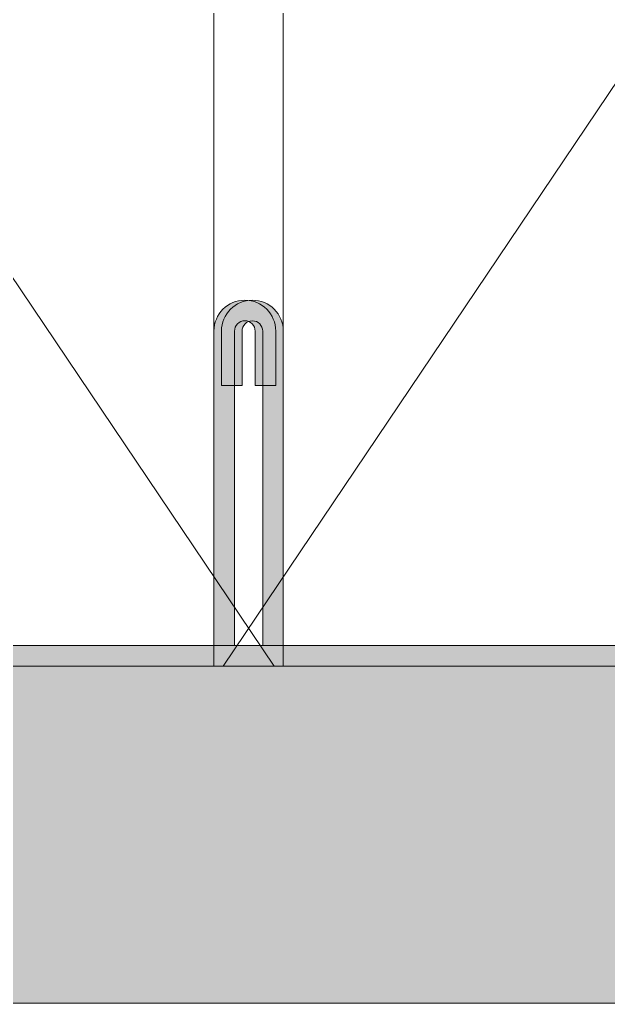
# Model space of a CAD drawing. Header units: inches. Extents: x 4017 to 5703, y -944 to 2840.
# Drawn here: x 4234.258 to 4236.352, y 1244.984 to 1248.484 of the extents above; entities that cross this region are included whole.
import ezdxf

# ---------------------------------------------------------------- set-up
doc = ezdxf.new("R2010")
doc.units = ezdxf.units.IN
doc.header["$MEASUREMENT"] = 0
doc.layers.get('0').update_dxf_attribs({"color": 5})
doc.layers.add('1 - plaster', color=1, linetype='Continuous', lineweight=9)
doc.layers.add('1 - subStructural - Bearing', color=132, linetype='Continuous', lineweight=9)

# ---------------------------------------------------------------- blocks, each defined once
blk = doc.blocks.new('ddaswd')
at = {"layer": '1 - plaster', "true_color": 0xe0a352}
blk.add_hatch(color=33, dxfattribs=at).paths.add_polyline_path([(-106.5979, -218.389), (-106.5979, -217.189), (0, -217.189), (0, -218.389)])
at = {"layer": '1 - subStructural - Bearing'}
h = blk.add_hatch(color=256, dxfattribs=at)
h.dxf.hatch_style = 1
edge = h.paths.add_edge_path()
edge.add_line((-106.5975, -216.2112), (-106.5975, -217.189))
edge.add_line((-106.5975, -217.189), (-103.1744, -217.189))
edge.add_line((-103.1744, -217.189), (-103.1744, -215.9972))
edge.add_arc((-103.2844, -215.9972), 0.11, 0, 180)
edge.add_line((-103.3944, -215.9972), (-103.3944, -216.1904))
edge.add_line((-103.3944, -216.1904), (-103.3211, -216.1904))
edge.add_line((-103.3211, -216.1904), (-103.3211, -215.9972))
edge.add_arc((-103.2844, -215.9972), 0.0367, 0, 180, ccw=False)
edge.add_line((-103.2478, -215.9972), (-103.2478, -217.1157))
edge.add_line((-103.2478, -217.1157), (-106.5242, -217.1157))
edge.add_line((-106.5242, -217.1157), (-106.5242, -216.2416))
edge.add_line((-106.5242, -216.2416), (-105.9131, -215.3861))
edge.add_line((-105.9131, -215.3861), (-105.9131, -214.1031))
edge.add_line((-105.9131, -214.1031), (-106.5242, -213.492))
edge.add_line((-106.5242, -213.492), (-106.5242, -212.2624))
edge.add_line((-106.5242, -212.2624), (-103.2478, -212.2624))
edge.add_line((-103.2478, -212.2624), (-103.2478, -213.492))
edge.add_line((-103.2478, -213.492), (-103.3211, -213.2988))
edge.add_line((-103.3211, -213.2988), (-103.3944, -213.2988))
edge.add_line((-103.3944, -213.2988), (-103.3944, -213.492))
edge.add_arc((-103.2844, -213.492), 0.11, 180, 360)
edge.add_line((-103.1744, -213.492), (-103.1744, -212.189))
edge.add_line((-103.1744, -212.189), (-106.5975, -212.189))
edge.add_line((-106.5975, -212.189), (-106.5975, -213.5224))
edge.add_line((-106.5975, -213.5224), (-105.9864, -214.1335))
edge.add_line((-105.9864, -214.1335), (-105.9864, -215.3557))
edge.add_line((-105.9864, -215.3557), (-106.5975, -216.2112))
h = blk.add_hatch(color=256, dxfattribs=at)
h.dxf.hatch_style = 1
edge = h.paths.add_edge_path()
edge.add_line((-99.9982, -216.2112), (-99.9982, -217.189))
edge.add_line((-99.9982, -217.189), (-103.4213, -217.189))
edge.add_line((-103.4213, -217.189), (-103.4213, -215.9972))
edge.add_arc((-103.3113, -215.9972), 0.11, 360, 540, ccw=False)
edge.add_line((-103.2013, -215.9972), (-103.2013, -216.1904))
edge.add_line((-103.2013, -216.1904), (-103.2746, -216.1904))
edge.add_line((-103.2746, -216.1904), (-103.2746, -215.9972))
edge.add_arc((-103.3113, -215.9972), 0.0367, 360, 540)
edge.add_line((-103.348, -215.9972), (-103.348, -217.1157))
edge.add_line((-103.348, -217.1157), (-100.0715, -217.1157))
edge.add_line((-100.0715, -217.1157), (-100.0715, -216.2416))
edge.add_line((-100.0715, -216.2416), (-100.6826, -215.3861))
edge.add_line((-100.6826, -215.3861), (-100.6826, -214.1031))
edge.add_line((-100.6826, -214.1031), (-100.0715, -213.492))
edge.add_line((-100.0715, -213.492), (-100.0715, -212.2624))
edge.add_line((-100.0715, -212.2624), (-103.348, -212.2624))
edge.add_line((-103.348, -212.2624), (-103.348, -213.492))
edge.add_line((-103.348, -213.492), (-103.2746, -213.2988))
edge.add_line((-103.2746, -213.2988), (-103.2013, -213.2988))
edge.add_line((-103.2013, -213.2988), (-103.2013, -213.492))
edge.add_arc((-103.3113, -213.492), 0.11, 180, 360, ccw=False)
edge.add_line((-103.4213, -213.492), (-103.4213, -212.189))
edge.add_line((-103.4213, -212.189), (-99.9982, -212.189))
edge.add_line((-99.9982, -212.189), (-99.9982, -213.5224))
edge.add_line((-99.9982, -213.5224), (-100.6093, -214.1335))
edge.add_line((-100.6093, -214.1335), (-100.6093, -215.3557))
edge.add_line((-100.6093, -215.3557), (-99.9982, -216.2112))
at = {"layer": '1 - plaster'}
blk.add_lwpolyline([(-106.5979, -218.389), (-106.5979, -217.189), (0, -217.189), (0, -218.389), (-106.5979, -218.389)], dxfattribs=at)
at = {"layer": '1 - subStructural - Bearing'}
for p, q in [((-103.2075, -217.189), (-106.5242, -212.2624)), ((-103.3882, -217.189), (-100.0715, -212.2624))]:
    blk.add_line(p, q, dxfattribs=at)
for points in [[(-106.5975, -217.189), (-103.1744, -217.189), (-103.1744, -215.9972, 1), (-103.3944, -215.9972), (-103.3944, -216.1904), (-103.3211, -216.1904), (-103.3211, -215.9972, -1), (-103.2478, -215.9972), (-103.2478, -217.1157), (-106.5242, -217.1157)], [(-100.6093, -214.1335), (-100.6093, -215.3557), (-99.9982, -216.2112), (-99.9982, -217.189), (-103.4213, -217.189), (-103.4213, -215.9972, -1), (-103.2013, -215.9972), (-103.2013, -216.1904), (-103.2746, -216.1904), (-103.2746, -215.9972, 1), (-103.348, -215.9972), (-103.348, -217.1157), (-100.0715, -217.1157), (-100.0715, -216.2416), (-100.6826, -215.3861), (-100.6826, -214.1031)]]:
    blk.add_lwpolyline(points, format="xyb", dxfattribs=at)
for points in [[(-103.1744, -217.189), (-106.5975, -217.189), (-106.5975, -212.189), (-103.1744, -212.189), (-103.1744, -217.189)], [(-103.4213, -217.189), (-99.9982, -217.189), (-99.9982, -212.189), (-103.4213, -212.189), (-103.4213, -217.189)]]:
    blk.add_lwpolyline(points, dxfattribs=at)

msp = doc.modelspace()

# ---------------------------------------------------------------- block references
msp.add_blockref('ddaswd', (4338.3706, 1463.3735))

doc.saveas('drawing.dxf')
